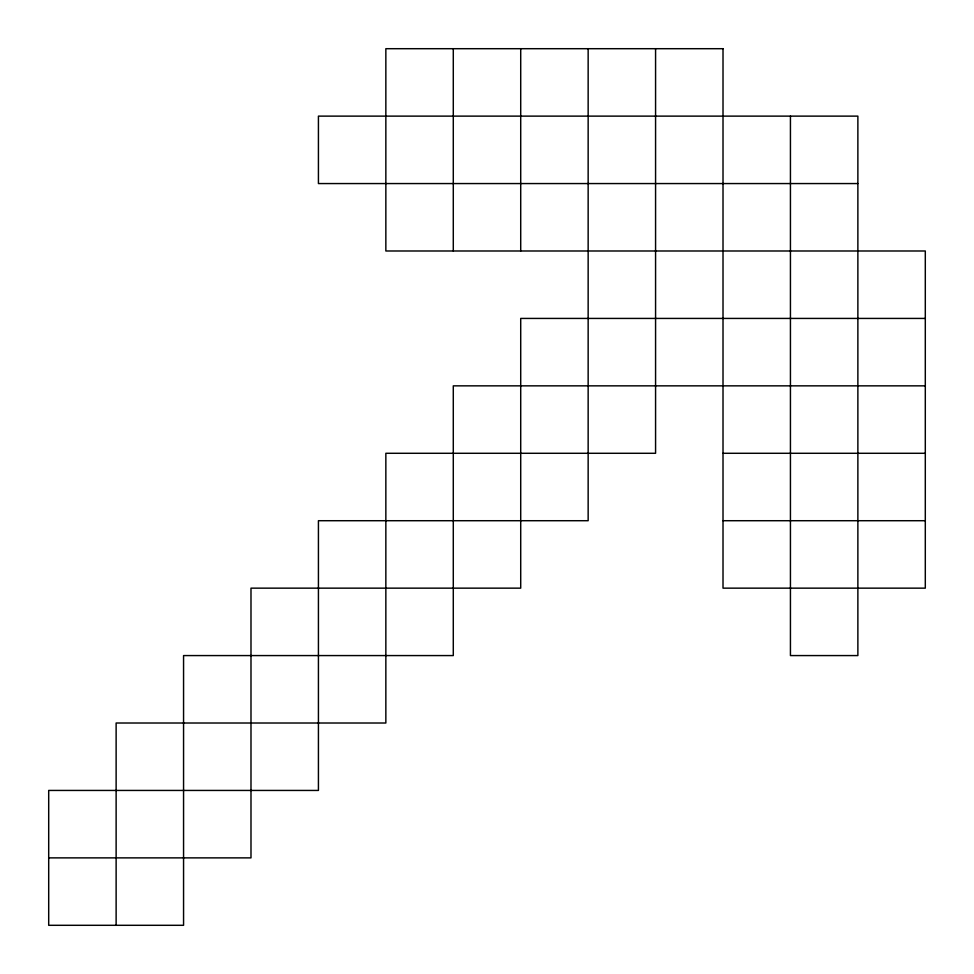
<?xml version="1.0" encoding="UTF-8"?>
<svg xmlns="http://www.w3.org/2000/svg" width="974" height="974" viewBox="0 0 974 974"><rect width="100%" height="100%" fill="white"/><g stroke="black" fill="none" stroke-linecap="round" stroke-linejoin="round"><path stroke-width="1.46" d="M857.875 183.562L318.425 183.562L318.425 116.125L857.875 116.125L857.875 655.575L790.438 655.575L790.438 116.125M925.3 318.425L520.713 318.425L520.713 588.15L250.988 588.15L250.988 857.875L48.7 857.875M925.3 385.85L453.287 385.85L453.287 655.575L183.562 655.575L183.562 925.3L48.7 925.3L48.7 790.438L318.425 790.438L318.425 520.713L588.15 520.713L588.15 48.7M723.012 453.287L925.3 453.287M723.012 520.713L925.3 520.713M655.575 48.7L655.575 453.287L385.85 453.287L385.85 723.012L116.125 723.012L116.125 925.3M520.713 48.7L520.713 250.988M453.287 48.7L453.287 250.988M723.012 48.7L385.85 48.7L385.85 250.988L925.3 250.988L925.3 588.15L723.012 588.15L723.012 48.7"/></g></svg>
